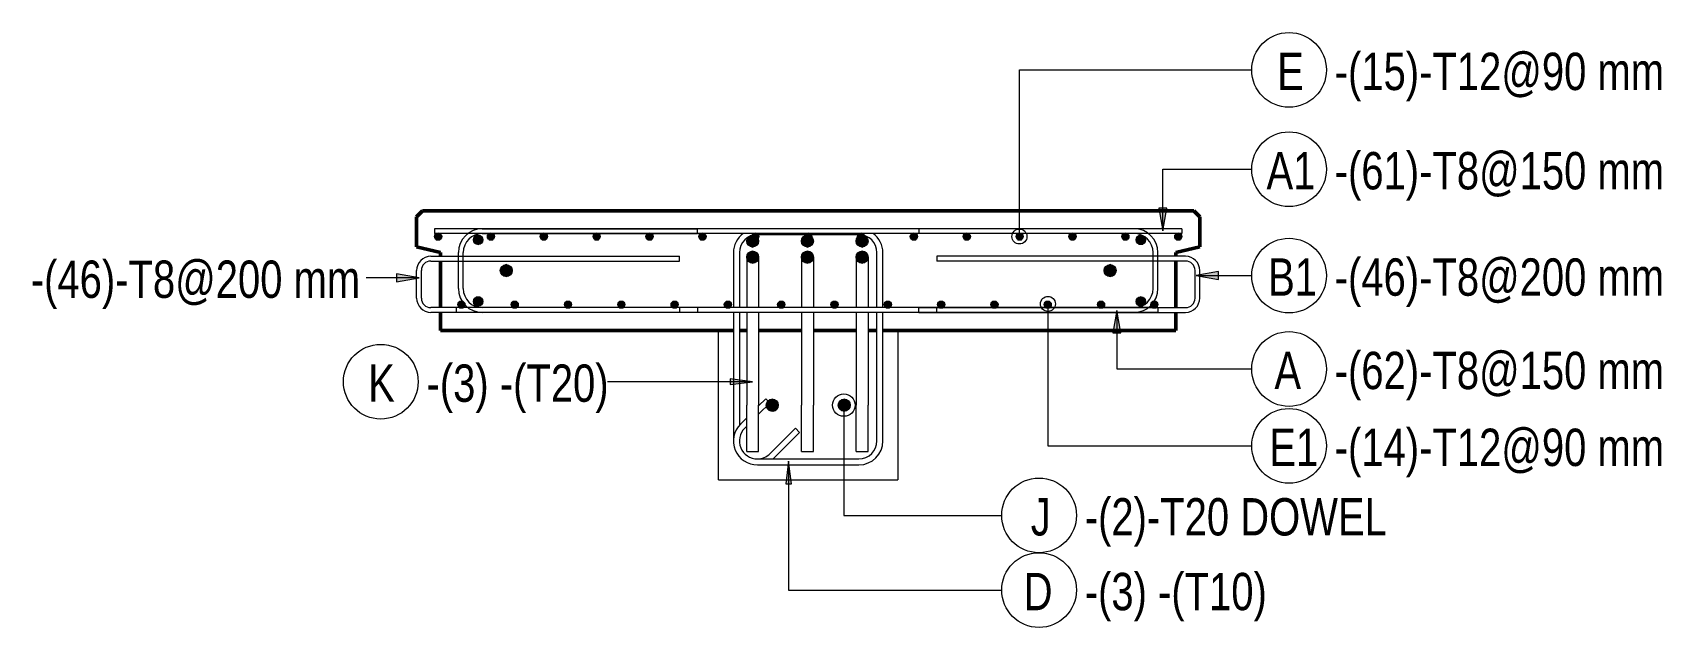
# Model space of a CAD drawing. Header units: millimetres. Extents: x -22025 to -1429, y -2879 to 29261.
# Drawn here: x -7314 to -4590, y 2014 to 3009 of the extents above; entities that cross this region are included whole.
import ezdxf

# ---------------------------------------------------------------- set-up
doc = ezdxf.new("R2010")
doc.units = ezdxf.units.MM
for name, color, linetype, lineweight in [('A-WALL', 113, 'Continuous', 25), ('S-BEAM', 12, 'Continuous', 18), ('S-RBAR', 171, 'Continuous', 18), ('S-RBAR-IDEN', 171, 'Continuous', 9)]:
    doc.layers.add(name, color=color, linetype=linetype, lineweight=lineweight)
doc.styles.add('Nirmala UI Semilight_1', font='NirmalaS.ttf', dxfattribs={"width": 0.8, "height": 62.5})

# ---------------------------------------------------------------- blocks, each defined once
blk = doc.blocks.new('M_Rebar Tag_rfa MARK - ARROW-794226-Elevation Top Copy 1 Copy 1')
at = {"layer": 'S-RBAR-IDEN'}
blk.add_circle((-19203.4, 2076.7), 62.5, dxfattribs=at)
blk = doc.blocks.new('M_Rebar Tag_rfa Dimension - DOT 1_5-793931-Elevation Top Copy 1 Copy 1')
at = {"layer": 'S-RBAR-IDEN'}
blk.add_circle((-19203.4, 2201.7), 62.5, dxfattribs=at)
blk = doc.blocks.new('M_Rebar Tag_rfa Dimension - DOT-793929-Elevation Top Copy 1 Copy 1')
at = {"layer": 'S-RBAR-IDEN'}
blk.add_circle((-18785.3, 2946.9), 62.5, dxfattribs=at)
blk = doc.blocks.new('M_Rebar Tag_rfa Dimension - ARROW-793927-Elevation Top Copy 1 Copy 1')
at = {"layer": 'S-RBAR-IDEN'}
blk.add_circle((-18785.3, 2780.7), 62.5, dxfattribs=at)

msp = doc.modelspace()

# ---------------------------------------------------------------- hatches: boundary and pattern name
at = {"layer": 'S-RBAR'}
h = msp.add_hatch(color=256, dxfattribs=at)
edge = h.paths.add_edge_path()
edge.add_arc((-6635.824, 2668.09541), 6, 0, 360)
for points in [[(-6638.824, 2662.89926), (-6632.824, 2662.89926), (-6629.824, 2668.09541), (-6632.824, 2673.29157), (-6638.824, 2673.29157), (-6641.824, 2668.09541)], [(-6550.39542, 2662.89926), (-6544.39542, 2662.89926), (-6541.39542, 2668.09541), (-6544.39542, 2673.29157), (-6550.39542, 2673.29157), (-6553.39542, 2668.09541)], [(-6461.96685, 2662.89926), (-6455.96685, 2662.89926), (-6452.96685, 2668.09541), (-6455.96685, 2673.29157), (-6461.96685, 2673.29157), (-6464.96685, 2668.09541)], [(-6367.53828, 2662.89926), (-6364.53828, 2668.09541), (-6367.53828, 2673.29157), (-6373.53828, 2673.29157), (-6376.53828, 2668.09541), (-6373.53828, 2662.89926)], [(-6285.10971, 2662.89926), (-6279.10971, 2662.89926), (-6276.10971, 2668.09541), (-6279.10971, 2673.29157), (-6285.10971, 2673.29157), (-6288.10971, 2668.09541)], [(-6195.62428, 2662.89926), (-6190.68114, 2662.89926), (-6187.68114, 2668.09541), (-6190.68114, 2673.29157), (-6196.68114, 2673.29157), (-6199.68114, 2668.09541), (-6196.68114, 2662.89926)], [(-6109.66388, 2650.53859), (-6102.59281, 2653.46753), (-6099.66388, 2660.53859), (-6102.59281, 2667.60966), (-6109.66388, 2670.53859), (-6116.73495, 2667.60966), (-6119.66388, 2660.53859), (-6116.73495, 2653.46753)], [(-6108.25257, 2662.89926), (-6102.25257, 2662.89926), (-6099.25257, 2668.09541), (-6102.25257, 2673.29157), (-6108.25257, 2673.29157), (-6111.25257, 2668.09541)], [(-6018.17903, 2650.53859), (-6011.10796, 2653.46753), (-6008.17903, 2660.53859), (-6011.10796, 2667.60966), (-6018.17903, 2670.53859), (-6025.2501, 2667.60966), (-6028.17903, 2660.53859), (-6025.2501, 2653.46753)], [(-6015.55573, 2662.89926), (-6013.824, 2662.89926), (-6010.824, 2668.09541), (-6013.824, 2673.29157), (-6019.824, 2673.29157), (-6022.824, 2668.09541), (-6019.824, 2662.89926)], [(-5926.69417, 2650.53859), (-5919.62311, 2653.46753), (-5916.69417, 2660.53859), (-5919.62311, 2667.60966), (-5926.69417, 2670.53859), (-5933.76524, 2667.60966), (-5936.69417, 2660.53859), (-5933.76524, 2653.46753)], [(-5931.39542, 2662.89926), (-5925.39542, 2662.89926), (-5922.39542, 2668.09541), (-5925.39542, 2673.29157), (-5931.39542, 2673.29157), (-5934.39542, 2668.09541)], [(-5836.96685, 2662.89926), (-5833.96685, 2668.09541), (-5836.96685, 2673.29157), (-5842.96685, 2673.29157), (-5845.96685, 2668.09541), (-5842.96685, 2662.89926)], [(-5754.53828, 2662.89926), (-5748.53828, 2662.89926), (-5745.53828, 2668.09541), (-5748.53828, 2673.29157), (-5754.53828, 2673.29157), (-5757.53828, 2668.09541)], [(-5666.10971, 2662.89926), (-5660.10971, 2662.89926), (-5657.10971, 2668.09541), (-5660.10971, 2673.29157), (-5666.10971, 2673.29157), (-5669.10971, 2668.09541)], [(-5577.68114, 2662.89926), (-5571.68114, 2662.89926), (-5568.68114, 2668.09541), (-5571.68114, 2673.29157), (-5577.68114, 2673.29157), (-5580.68114, 2668.09541)], [(-5489.25257, 2662.89926), (-5483.25257, 2662.89926), (-5480.25257, 2668.09541), (-5483.25257, 2673.29157), (-5489.25257, 2673.29157), (-5492.25257, 2668.09541)], [(-5456.94413, 2655.36274), (-5452.61578, 2660.79032), (-5454.16055, 2667.55841), (-5460.4152, 2670.57049), (-5466.66985, 2667.55841), (-5468.21462, 2660.79032), (-5463.88627, 2655.36274)], [(-5400.824, 2662.89926), (-5394.824, 2662.89926), (-5391.824, 2668.09541), (-5394.824, 2673.29157), (-5400.824, 2673.29157), (-5403.824, 2668.09541)], [(-6568.824, 2654.57049), (-6562.56934, 2657.58257), (-6561.02457, 2664.35066), (-6565.35293, 2669.77824), (-6572.29507, 2669.77824), (-6576.62342, 2664.35066), (-6575.07865, 2657.58257)], [(-6109.66388, 2623.53288), (-6102.59281, 2626.46181), (-6099.66388, 2633.53288), (-6102.59281, 2640.60394), (-6109.66388, 2643.53288), (-6116.73495, 2640.60394), (-6119.66388, 2633.53288), (-6116.73495, 2626.46181)], [(-6018.17903, 2623.53288), (-6011.10796, 2626.46181), (-6008.17903, 2633.53288), (-6011.10796, 2640.60394), (-6018.17903, 2643.53288), (-6025.2501, 2640.60394), (-6028.17903, 2633.53288), (-6025.2501, 2626.46181)], [(-5926.69417, 2623.53288), (-5919.62311, 2626.46181), (-5916.69417, 2633.53288), (-5919.62311, 2640.60394), (-5926.69417, 2643.53288), (-5933.76524, 2640.60394), (-5936.69417, 2633.53288), (-5933.76524, 2626.46181)], [(-6521.824, 2601.19617), (-6514.75293, 2604.1251), (-6511.824, 2611.19617), (-6514.75293, 2618.26724), (-6521.824, 2621.19617), (-6528.89506, 2618.26724), (-6531.824, 2611.19617), (-6528.89506, 2604.1251)], [(-5511.824, 2601.19617), (-5504.75293, 2604.1251), (-5501.824, 2611.19617), (-5504.75293, 2618.26724), (-5511.824, 2621.19617), (-5518.89506, 2618.26724), (-5521.824, 2611.19617), (-5518.89506, 2604.1251)], [(-6568.824, 2551.45886), (-6562.56934, 2554.47094), (-6561.02457, 2561.23903), (-6565.35293, 2566.66661), (-6572.29507, 2566.66661), (-6576.62342, 2561.23903), (-6575.07865, 2554.47094)], [(-5456.94413, 2552.25111), (-5452.61578, 2557.6787), (-5454.16055, 2564.44678), (-5460.4152, 2567.45886), (-5466.66985, 2564.44678), (-5468.21462, 2557.6787), (-5463.88627, 2552.25111)], [(-6593.824, 2549.10077), (-6590.824, 2554.29693), (-6593.824, 2559.49308), (-6599.824, 2559.49308), (-6602.824, 2554.29693), (-6599.824, 2549.10077)], [(-6504.67015, 2549.10077), (-6501.67015, 2554.29693), (-6504.67015, 2559.49308), (-6510.67015, 2559.49308), (-6513.67015, 2554.29693), (-6510.67015, 2549.10077)], [(-6415.5163, 2549.10077), (-6412.5163, 2554.29693), (-6415.5163, 2559.49308), (-6421.5163, 2559.49308), (-6424.5163, 2554.29693), (-6421.5163, 2549.10077)], [(-6326.36246, 2549.10077), (-6323.36246, 2554.29693), (-6326.36246, 2559.49308), (-6332.36246, 2559.49308), (-6335.36246, 2554.29693), (-6332.36246, 2549.10077)], [(-6237.20861, 2549.10077), (-6234.20861, 2554.29693), (-6237.20861, 2559.49308), (-6243.20861, 2559.49308), (-6246.20861, 2554.29693), (-6243.20861, 2549.10077)], [(-6148.05477, 2549.10077), (-6145.05477, 2554.29693), (-6148.05477, 2559.49308), (-6154.05477, 2559.49308), (-6157.05477, 2554.29693), (-6154.05477, 2549.10077)], [(-6058.90092, 2549.10077), (-6055.90092, 2554.29693), (-6058.90092, 2559.49308), (-6064.90092, 2559.49308), (-6067.90092, 2554.29693), (-6064.90092, 2549.10077)], [(-5969.74707, 2549.10077), (-5966.74707, 2554.29693), (-5969.74707, 2559.49308), (-5975.74707, 2559.49308), (-5978.74707, 2554.29693), (-5975.74707, 2549.10077)], [(-5880.59323, 2549.10077), (-5877.59323, 2554.29693), (-5880.59323, 2559.49308), (-5886.59323, 2559.49308), (-5889.59323, 2554.29693), (-5886.59323, 2549.10077)], [(-5791.43938, 2549.10077), (-5788.43938, 2554.29693), (-5791.43938, 2559.49308), (-5797.43938, 2559.49308), (-5800.43938, 2554.29693), (-5797.43938, 2549.10077)], [(-5702.28553, 2549.10077), (-5699.28553, 2554.29693), (-5702.28553, 2559.49308), (-5708.28553, 2559.49308), (-5711.28553, 2554.29693), (-5708.28553, 2549.10077)], [(-5613.13169, 2549.10077), (-5610.13169, 2554.29693), (-5613.13169, 2559.49308), (-5619.13169, 2559.49308), (-5622.13169, 2554.29693), (-5619.13169, 2549.10077)], [(-5523.97784, 2549.10077), (-5520.97784, 2554.29693), (-5523.97784, 2559.49308), (-5529.97784, 2559.49308), (-5532.97784, 2554.29693), (-5529.97784, 2549.10077)], [(-5434.824, 2549.10077), (-5431.824, 2554.29693), (-5434.824, 2559.49308), (-5440.824, 2559.49308), (-5443.824, 2554.29693), (-5440.824, 2549.10077)], [(-6076.9335, 2376.19617), (-6069.86243, 2379.1251), (-6066.9335, 2386.19617), (-6069.86243, 2393.26724), (-6076.9335, 2396.19617), (-6084.00456, 2393.26724), (-6086.9335, 2386.19617), (-6084.00456, 2379.1251)], [(-5956.43855, 2376.19617), (-5949.36748, 2379.1251), (-5946.43855, 2386.19617), (-5949.36748, 2393.26724), (-5956.43855, 2396.19617), (-5963.50962, 2393.26724), (-5966.43855, 2386.19617), (-5963.50962, 2379.1251)]]:
    msp.add_hatch(color=256, dxfattribs=at).paths.add_polyline_path(points)
h = msp.add_hatch(color=256, dxfattribs=at)
edge = h.paths.add_edge_path()
edge.add_arc((-6568.824, 2662.57049), 8, 0, 360)
h = msp.add_hatch(color=256, dxfattribs=at)
edge = h.paths.add_edge_path()
edge.add_arc((-6547.39542, 2668.09541), 6, 0, 360)
h = msp.add_hatch(color=256, dxfattribs=at)
edge = h.paths.add_edge_path()
edge.add_arc((-6458.96685, 2668.09541), 6, 0, 360)
h = msp.add_hatch(color=256, dxfattribs=at)
edge = h.paths.add_edge_path()
edge.add_arc((-6370.53828, 2668.09541), 6, 0, 360)
h = msp.add_hatch(color=256, dxfattribs=at)
edge = h.paths.add_edge_path()
edge.add_arc((-6282.10971, 2668.09541), 6, 0, 360)
h = msp.add_hatch(color=256, dxfattribs=at)
edge = h.paths.add_edge_path()
edge.add_arc((-6193.68114, 2668.09541), 6, 0, 360)
h = msp.add_hatch(color=256, dxfattribs=at)
edge = h.paths.add_edge_path()
edge.add_arc((-6109.66388, 2660.53859), 10, 0, 360)
h = msp.add_hatch(color=256, dxfattribs=at)
edge = h.paths.add_edge_path()
edge.add_arc((-6105.25257, 2668.09541), 6, 0, 360)
h = msp.add_hatch(color=256, dxfattribs=at)
edge = h.paths.add_edge_path()
edge.add_arc((-6018.17903, 2660.53859), 10, 0, 360)
h = msp.add_hatch(color=256, dxfattribs=at)
edge = h.paths.add_edge_path()
edge.add_arc((-6016.824, 2668.09541), 6, 0, 360)
h = msp.add_hatch(color=256, dxfattribs=at)
edge = h.paths.add_edge_path()
edge.add_arc((-5926.69417, 2660.53859), 10, 0, 360)
h = msp.add_hatch(color=256, dxfattribs=at)
edge = h.paths.add_edge_path()
edge.add_arc((-5928.39542, 2668.09541), 6, 0, 360)
h = msp.add_hatch(color=256, dxfattribs=at)
edge = h.paths.add_edge_path()
edge.add_arc((-5839.96685, 2668.09541), 6, 0, 360)
h = msp.add_hatch(color=256, dxfattribs=at)
edge = h.paths.add_edge_path()
edge.add_arc((-5751.53828, 2668.09541), 6, 0, 360)
h = msp.add_hatch(color=256, dxfattribs=at)
edge = h.paths.add_edge_path()
edge.add_arc((-5663.10971, 2668.09541), 6, 0, 360)
h = msp.add_hatch(color=256, dxfattribs=at)
edge = h.paths.add_edge_path()
edge.add_arc((-5574.68114, 2668.09541), 6, 0, 360)
h = msp.add_hatch(color=256, dxfattribs=at)
edge = h.paths.add_edge_path()
edge.add_arc((-5486.25257, 2668.09541), 6, 0, 360)
h = msp.add_hatch(color=256, dxfattribs=at)
edge = h.paths.add_edge_path()
edge.add_arc((-5460.4152, 2662.57049), 8, 0, 360)
h = msp.add_hatch(color=256, dxfattribs=at)
edge = h.paths.add_edge_path()
edge.add_arc((-5397.824, 2668.09541), 6, 0, 360)
h = msp.add_hatch(color=256, dxfattribs=at)
edge = h.paths.add_edge_path()
edge.add_arc((-6109.66388, 2633.53288), 10, 0, 360)
h = msp.add_hatch(color=256, dxfattribs=at)
edge = h.paths.add_edge_path()
edge.add_arc((-6018.17903, 2633.53288), 10, 0, 360)
h = msp.add_hatch(color=256, dxfattribs=at)
edge = h.paths.add_edge_path()
edge.add_arc((-5926.69417, 2633.53288), 10, 0, 360)
h = msp.add_hatch(color=256, dxfattribs=at)
edge = h.paths.add_edge_path()
edge.add_arc((-6521.824, 2611.19617), 10, 0, 360)
h = msp.add_hatch(color=256, dxfattribs=at)
edge = h.paths.add_edge_path()
edge.add_arc((-5511.824, 2611.19617), 10, 0, 360)
h = msp.add_hatch(color=256, dxfattribs=at)
edge = h.paths.add_edge_path()
edge.add_arc((-6568.824, 2559.45886), 8, 0, 360)
h = msp.add_hatch(color=256, dxfattribs=at)
edge = h.paths.add_edge_path()
edge.add_arc((-5460.4152, 2559.45886), 8, 0, 360)
h = msp.add_hatch(color=256, dxfattribs=at)
edge = h.paths.add_edge_path()
edge.add_arc((-6596.824, 2554.29693), 6, 0, 360)
h = msp.add_hatch(color=256, dxfattribs=at)
edge = h.paths.add_edge_path()
edge.add_arc((-6507.67015, 2554.29693), 6, 0, 360)
h = msp.add_hatch(color=256, dxfattribs=at)
edge = h.paths.add_edge_path()
edge.add_arc((-6418.5163, 2554.29693), 6, 0, 360)
h = msp.add_hatch(color=256, dxfattribs=at)
edge = h.paths.add_edge_path()
edge.add_arc((-6329.36246, 2554.29693), 6, 0, 360)
h = msp.add_hatch(color=256, dxfattribs=at)
edge = h.paths.add_edge_path()
edge.add_arc((-6240.20861, 2554.29693), 6, 0, 360)
h = msp.add_hatch(color=256, dxfattribs=at)
edge = h.paths.add_edge_path()
edge.add_arc((-6151.05477, 2554.29693), 6, 0, 360)
h = msp.add_hatch(color=256, dxfattribs=at)
edge = h.paths.add_edge_path()
edge.add_arc((-6061.90092, 2554.29693), 6, 0, 360)
h = msp.add_hatch(color=256, dxfattribs=at)
edge = h.paths.add_edge_path()
edge.add_arc((-5972.74707, 2554.29693), 6, 0, 360)
h = msp.add_hatch(color=256, dxfattribs=at)
edge = h.paths.add_edge_path()
edge.add_arc((-5883.59323, 2554.29693), 6, 0, 360)
h = msp.add_hatch(color=256, dxfattribs=at)
edge = h.paths.add_edge_path()
edge.add_arc((-5794.43938, 2554.29693), 6, 0, 360)
h = msp.add_hatch(color=256, dxfattribs=at)
edge = h.paths.add_edge_path()
edge.add_arc((-5705.28553, 2554.29693), 6, 0, 360)
h = msp.add_hatch(color=256, dxfattribs=at)
edge = h.paths.add_edge_path()
edge.add_arc((-5616.13169, 2554.29693), 6, 0, 360)
h = msp.add_hatch(color=256, dxfattribs=at)
edge = h.paths.add_edge_path()
edge.add_arc((-5526.97784, 2554.29693), 6, 0, 360)
h = msp.add_hatch(color=256, dxfattribs=at)
edge = h.paths.add_edge_path()
edge.add_arc((-5437.824, 2554.29693), 6, 0, 360)
h = msp.add_hatch(color=256, dxfattribs=at)
edge = h.paths.add_edge_path()
edge.add_arc((-6076.9335, 2386.19617), 10, 0, 360)
h = msp.add_hatch(color=256, dxfattribs=at)
edge = h.paths.add_edge_path()
edge.add_arc((-5956.43855, 2386.19617), 10, 0, 360)
at = {"layer": 'S-RBAR-IDEN'}
for points in [[(-5423.4514, 2677.86365), (-5416.83914, 2715.36365), (-5430.06367, 2715.36365)], [(-6667.66541, 2599.2047), (-6705.16541, 2605.81697), (-6705.16541, 2592.59244)], [(-5367.91573, 2602.80738), (-5330.41573, 2596.19512), (-5330.41573, 2609.41964)], [(-5500.4412, 2544.59725), (-5507.05347, 2507.09725), (-5493.82894, 2507.09725)], [(-6110.06779, 2425.33772), (-6147.56779, 2430.27469), (-6147.56779, 2420.40075)], [(-6049.46412, 2292.11663), (-6054.40108, 2254.61663), (-6044.52715, 2254.61663)]]:
    msp.add_hatch(color=256, dxfattribs=at).paths.add_polyline_path(points)

# ---------------------------------------------------------------- linework, layer by layer
at = {"layer": 'A-WALL', "lineweight": 50}
for p, q in [((-6661.82141, 2711.19617), (-6671.824, 2701.19359)), ((-6671.824, 2701.19359), (-6671.824, 2651.19617)), ((-5371.82658, 2711.19617), (-6661.82141, 2711.19617)), ((-5361.824, 2701.19359), (-5371.82658, 2711.19617)), ((-5361.824, 2651.19617), (-5361.824, 2701.19359)), ((-6671.824, 2651.19617), (-6631.824, 2641.19617)), ((-5401.824, 2641.19617), (-5361.824, 2651.19617)), ((-6631.824, 2641.19617), (-6631.824, 2635.19617)), ((-6631.824, 2627.19617), (-6631.824, 2549.19617)), ((-5401.824, 2635.19617), (-5401.824, 2641.19617)), ((-5401.824, 2549.19617), (-5401.824, 2627.19617)), ((-6631.824, 2541.19617), (-6631.824, 2511.19617)), ((-5401.824, 2511.19617), (-5401.824, 2541.19617)), ((-6631.824, 2511.19617), (-6141.824, 2511.19617)), ((-6131.824, 2511.19617), (-6119.66388, 2511.19617)), ((-6099.66388, 2511.19617), (-6028.17903, 2511.19617)), ((-6008.17903, 2511.19617), (-5936.69417, 2511.19617)), ((-5916.69417, 2511.19617), (-5901.824, 2511.19617)), ((-5891.824, 2511.19617), (-5401.824, 2511.19617))]:
    msp.add_line(p, q, dxfattribs=at)
at = {"layer": 'S-BEAM'}
for p, q in [((-6166.824, 2261.19617), (-6166.824, 2511.19617)), ((-5866.824, 2511.19617), (-5866.824, 2261.19617)), ((-6166.824, 2261.19617), (-5866.824, 2261.19617))]:
    msp.add_line(p, q, dxfattribs=at)
at = {"layer": 'S-RBAR'}
for p, q in [((-5391.824, 2681.19617), (-6641.824, 2681.19617)), ((-6641.824, 2681.19617), (-6641.824, 2673.19617)), ((-6638.824, 2673.29157), (-6641.824, 2668.09541)), ((-5391.824, 2673.19617), (-6641.824, 2673.19617)), ((-6632.824, 2673.29157), (-6638.824, 2673.29157)), ((-6629.824, 2668.09541), (-6632.824, 2673.29157)), ((-6561.824, 2681.19617), (-6201.824, 2681.19617)), ((-6561.824, 2673.19617), (-6201.824, 2673.19617)), ((-6550.39542, 2673.29157), (-6553.39542, 2668.09541)), ((-6544.39542, 2673.29157), (-6550.39542, 2673.29157)), ((-6541.39542, 2668.09541), (-6544.39542, 2673.29157)), ((-6461.96685, 2673.29157), (-6464.96685, 2668.09541)), ((-6455.96685, 2673.29157), (-6461.96685, 2673.29157)), ((-6452.96685, 2668.09541), (-6455.96685, 2673.29157)), ((-6373.53828, 2673.29157), (-6376.53828, 2668.09541)), ((-6367.53828, 2673.29157), (-6373.53828, 2673.29157)), ((-6364.53828, 2668.09541), (-6367.53828, 2673.29157)), ((-6285.10971, 2673.29157), (-6288.10971, 2668.09541)), ((-6279.10971, 2673.29157), (-6285.10971, 2673.29157)), ((-6276.10971, 2668.09541), (-6279.10971, 2673.29157)), ((-6201.824, 2673.19617), (-6201.824, 2681.19617)), ((-6196.68114, 2673.29157), (-6199.68114, 2668.09541)), ((-6190.68114, 2673.29157), (-6196.68114, 2673.29157)), ((-6187.68114, 2668.09541), (-6190.68114, 2673.29157)), ((-6109.66388, 2670.53859), (-6116.73495, 2667.60966)), ((-6108.25257, 2673.29157), (-6111.25257, 2668.09541)), ((-6102.59281, 2667.60966), (-6109.66388, 2670.53859)), ((-6102.25257, 2673.29157), (-6108.25257, 2673.29157)), ((-6099.25257, 2668.09541), (-6102.25257, 2673.29157)), ((-5931.824, 2671.19617), (-6101.824, 2671.19617)), ((-6018.17903, 2670.53859), (-6025.2501, 2667.60966)), ((-6019.824, 2673.29157), (-6022.824, 2668.09541)), ((-6013.824, 2673.29157), (-6019.824, 2673.29157)), ((-6011.10796, 2667.60966), (-6018.17903, 2670.53859)), ((-6010.824, 2668.09541), (-6013.824, 2673.29157)), ((-5931.39542, 2673.29157), (-5934.39542, 2668.09541)), ((-5926.69417, 2670.53859), (-5933.76524, 2667.60966)), ((-5925.39542, 2673.29157), (-5931.39542, 2673.29157)), ((-5919.62311, 2667.60966), (-5926.69417, 2670.53859)), ((-5922.39542, 2668.09541), (-5925.39542, 2673.29157)), ((-5842.96685, 2673.29157), (-5845.96685, 2668.09541)), ((-5836.96685, 2673.29157), (-5842.96685, 2673.29157)), ((-5833.96685, 2668.09541), (-5836.96685, 2673.29157)), ((-5471.824, 2681.19617), (-5831.824, 2681.19617)), ((-5831.824, 2681.19617), (-5831.824, 2673.19617)), ((-5471.824, 2673.19617), (-5831.824, 2673.19617)), ((-5754.53828, 2673.29157), (-5757.53828, 2668.09541)), ((-5748.53828, 2673.29157), (-5754.53828, 2673.29157)), ((-5745.53828, 2668.09541), (-5748.53828, 2673.29157)), ((-5666.10971, 2673.29157), (-5669.10971, 2668.09541)), ((-5660.10971, 2673.29157), (-5666.10971, 2673.29157)), ((-5657.10971, 2668.09541), (-5660.10971, 2673.29157)), ((-5577.68114, 2673.29157), (-5580.68114, 2668.09541)), ((-5571.68114, 2673.29157), (-5577.68114, 2673.29157)), ((-5568.68114, 2668.09541), (-5571.68114, 2673.29157)), ((-5489.25257, 2673.29157), (-5492.25257, 2668.09541)), ((-5483.25257, 2673.29157), (-5489.25257, 2673.29157)), ((-5480.25257, 2668.09541), (-5483.25257, 2673.29157)), ((-5460.4152, 2670.57049), (-5466.66985, 2667.55841)), ((-5454.16055, 2667.55841), (-5460.4152, 2670.57049)), ((-5400.824, 2673.29157), (-5403.824, 2668.09541)), ((-5394.824, 2673.29157), (-5400.824, 2673.29157)), ((-5391.824, 2668.09541), (-5394.824, 2673.29157)), ((-5391.824, 2681.19617), (-5391.824, 2673.19617)), ((-6641.824, 2668.09541), (-6638.824, 2662.89926)), ((-6638.824, 2662.89926), (-6632.824, 2662.89926)), ((-6632.824, 2662.89926), (-6629.824, 2668.09541)), ((-6572.29507, 2669.77824), (-6576.62342, 2664.35066)), ((-6576.62342, 2664.35066), (-6575.07865, 2657.58257)), ((-6575.07865, 2657.58257), (-6568.824, 2654.57049)), ((-6565.35293, 2669.77824), (-6572.29507, 2669.77824)), ((-6568.824, 2654.57049), (-6562.56934, 2657.58257)), ((-6561.02457, 2664.35066), (-6565.35293, 2669.77824)), ((-6562.56934, 2657.58257), (-6561.02457, 2664.35066)), ((-6553.39542, 2668.09541), (-6550.39542, 2662.89926)), ((-6550.39542, 2662.89926), (-6544.39542, 2662.89926)), ((-6544.39542, 2662.89926), (-6541.39542, 2668.09541)), ((-6464.96685, 2668.09541), (-6461.96685, 2662.89926)), ((-6461.96685, 2662.89926), (-6455.96685, 2662.89926)), ((-6455.96685, 2662.89926), (-6452.96685, 2668.09541)), ((-6376.53828, 2668.09541), (-6373.53828, 2662.89926)), ((-6373.53828, 2662.89926), (-6367.53828, 2662.89926)), ((-6367.53828, 2662.89926), (-6364.53828, 2668.09541)), ((-6288.10971, 2668.09541), (-6285.10971, 2662.89926)), ((-6285.10971, 2662.89926), (-6279.10971, 2662.89926)), ((-6279.10971, 2662.89926), (-6276.10971, 2668.09541)), ((-6199.68114, 2668.09541), (-6196.68114, 2662.89926)), ((-6196.68114, 2662.89926), (-6195.62428, 2662.89926)), ((-6195.62428, 2662.89926), (-6190.68114, 2662.89926)), ((-6190.68114, 2662.89926), (-6187.68114, 2668.09541)), ((-6116.73495, 2667.60966), (-6119.66388, 2660.53859)), ((-6119.66388, 2660.53859), (-6116.73495, 2653.46753)), ((-6116.73495, 2653.46753), (-6109.66388, 2650.53859)), ((-6109.66388, 2643.53288), (-6116.73495, 2640.60394)), ((-6111.25257, 2668.09541), (-6108.25257, 2662.89926)), ((-6109.66388, 2650.53859), (-6102.59281, 2653.46753)), ((-6102.59281, 2640.60394), (-6109.66388, 2643.53288)), ((-6108.25257, 2662.89926), (-6102.25257, 2662.89926)), ((-6099.66388, 2660.53859), (-6102.59281, 2667.60966)), ((-6102.59281, 2653.46753), (-6099.66388, 2660.53859)), ((-6102.25257, 2662.89926), (-6099.25257, 2668.09541)), ((-6025.2501, 2667.60966), (-6028.17903, 2660.53859)), ((-6028.17903, 2660.53859), (-6025.2501, 2653.46753)), ((-6025.2501, 2653.46753), (-6018.17903, 2650.53859)), ((-6018.17903, 2643.53288), (-6025.2501, 2640.60394)), ((-6022.824, 2668.09541), (-6019.824, 2662.89926)), ((-6019.824, 2662.89926), (-6015.55573, 2662.89926)), ((-6018.17903, 2650.53859), (-6011.10796, 2653.46753)), ((-6011.10796, 2640.60394), (-6018.17903, 2643.53288)), ((-6015.55573, 2662.89926), (-6013.824, 2662.89926)), ((-6013.824, 2662.89926), (-6010.824, 2668.09541)), ((-6008.17903, 2660.53859), (-6011.10796, 2667.60966)), ((-6011.10796, 2653.46753), (-6008.17903, 2660.53859)), ((-5933.76524, 2667.60966), (-5936.69417, 2660.53859)), ((-5936.69417, 2660.53859), (-5933.76524, 2653.46753)), ((-5934.39542, 2668.09541), (-5931.39542, 2662.89926)), ((-5933.76524, 2653.46753), (-5926.69417, 2650.53859)), ((-5926.69417, 2643.53288), (-5933.76524, 2640.60394)), ((-5931.39542, 2662.89926), (-5925.39542, 2662.89926)), ((-5926.69417, 2650.53859), (-5919.62311, 2653.46753)), ((-5919.62311, 2640.60394), (-5926.69417, 2643.53288)), ((-5925.39542, 2662.89926), (-5922.39542, 2668.09541)), ((-5916.69417, 2660.53859), (-5919.62311, 2667.60966)), ((-5919.62311, 2653.46753), (-5916.69417, 2660.53859)), ((-5845.96685, 2668.09541), (-5842.96685, 2662.89926)), ((-5842.96685, 2662.89926), (-5836.96685, 2662.89926)), ((-5836.96685, 2662.89926), (-5833.96685, 2668.09541)), ((-5757.53828, 2668.09541), (-5754.53828, 2662.89926)), ((-5754.53828, 2662.89926), (-5748.53828, 2662.89926)), ((-5748.53828, 2662.89926), (-5745.53828, 2668.09541)), ((-5669.10971, 2668.09541), (-5666.10971, 2662.89926)), ((-5666.10971, 2662.89926), (-5660.10971, 2662.89926)), ((-5660.10971, 2662.89926), (-5657.10971, 2668.09541)), ((-5580.68114, 2668.09541), (-5577.68114, 2662.89926)), ((-5577.68114, 2662.89926), (-5571.68114, 2662.89926)), ((-5571.68114, 2662.89926), (-5568.68114, 2668.09541)), ((-5492.25257, 2668.09541), (-5489.25257, 2662.89926)), ((-5489.25257, 2662.89926), (-5483.25257, 2662.89926)), ((-5483.25257, 2662.89926), (-5480.25257, 2668.09541)), ((-5466.66985, 2667.55841), (-5468.21462, 2660.79032)), ((-5468.21462, 2660.79032), (-5463.88627, 2655.36274)), ((-5463.88627, 2655.36274), (-5456.94413, 2655.36274)), ((-5456.94413, 2655.36274), (-5452.61578, 2660.79032)), ((-5452.61578, 2660.79032), (-5454.16055, 2667.55841)), ((-5403.824, 2668.09541), (-5400.824, 2662.89926)), ((-5400.824, 2662.89926), (-5394.824, 2662.89926)), ((-5394.824, 2662.89926), (-5391.824, 2668.09541)), ((-6647.824, 2635.19617), (-6231.824, 2635.19617)), ((-6647.824, 2627.19617), (-6231.824, 2627.19617)), ((-6601.824, 2581.19617), (-6601.824, 2641.19617)), ((-6593.824, 2581.19617), (-6593.824, 2641.19617)), ((-6528.89506, 2618.26724), (-6531.824, 2611.19617)), ((-6521.824, 2621.19617), (-6528.89506, 2618.26724)), ((-6514.75293, 2618.26724), (-6521.824, 2621.19617)), ((-6511.824, 2611.19617), (-6514.75293, 2618.26724)), ((-6231.824, 2627.19617), (-6231.824, 2635.19617)), ((-6141.824, 2641.19617), (-6141.824, 2549.19617)), ((-6131.824, 2641.19617), (-6131.824, 2549.19617)), ((-6116.73495, 2640.60394), (-6119.66388, 2633.53288)), ((-6119.66388, 2633.53288), (-6119.66388, 2553.53288)), ((-6119.66388, 2633.53288), (-6116.73495, 2626.46181)), ((-6116.73495, 2626.46181), (-6109.66388, 2623.53288)), ((-6109.66388, 2623.53288), (-6102.59281, 2626.46181)), ((-6099.66388, 2633.53288), (-6102.59281, 2640.60394)), ((-6102.59281, 2626.46181), (-6099.66388, 2633.53288)), ((-6099.66388, 2633.53288), (-6099.66388, 2553.53288)), ((-6025.2501, 2640.60394), (-6028.17903, 2633.53288)), ((-6028.17903, 2633.53288), (-6028.17903, 2553.53288)), ((-6028.17903, 2633.53288), (-6025.2501, 2626.46181)), ((-6025.2501, 2626.46181), (-6018.17903, 2623.53288)), ((-6018.17903, 2623.53288), (-6011.10796, 2626.46181)), ((-6008.17903, 2633.53288), (-6011.10796, 2640.60394)), ((-6011.10796, 2626.46181), (-6008.17903, 2633.53288)), ((-6008.17903, 2633.53288), (-6008.17903, 2553.53288)), ((-5933.76524, 2640.60394), (-5936.69417, 2633.53288)), ((-5936.69417, 2633.53288), (-5936.69417, 2553.53288)), ((-5936.69417, 2633.53288), (-5933.76524, 2626.46181)), ((-5933.76524, 2626.46181), (-5926.69417, 2623.53288)), ((-5926.69417, 2623.53288), (-5919.62311, 2626.46181)), ((-5916.69417, 2633.53288), (-5919.62311, 2640.60394)), ((-5919.62311, 2626.46181), (-5916.69417, 2633.53288)), ((-5916.69417, 2633.53288), (-5916.69417, 2553.53288)), ((-5901.824, 2549.19617), (-5901.824, 2641.19617)), ((-5891.824, 2549.19617), (-5891.824, 2641.19617)), ((-5385.824, 2635.19617), (-5801.824, 2635.19617)), ((-5801.824, 2635.19617), (-5801.824, 2627.19617)), ((-5385.824, 2627.19617), (-5801.824, 2627.19617)), ((-5518.89506, 2618.26724), (-5521.824, 2611.19617)), ((-5511.824, 2621.19617), (-5518.89506, 2618.26724)), ((-5504.75293, 2618.26724), (-5511.824, 2621.19617)), ((-5501.824, 2611.19617), (-5504.75293, 2618.26724)), ((-5439.824, 2581.19617), (-5439.824, 2641.19617)), ((-5431.824, 2581.19617), (-5431.824, 2641.19617)), ((-6671.824, 2565.19617), (-6671.824, 2611.19617)), ((-6663.824, 2565.19617), (-6663.824, 2611.19617)), ((-6531.824, 2611.19617), (-6528.89506, 2604.1251)), ((-6528.89506, 2604.1251), (-6521.824, 2601.19617)), ((-6521.824, 2601.19617), (-6514.75293, 2604.1251)), ((-6514.75293, 2604.1251), (-6511.824, 2611.19617)), ((-5521.824, 2611.19617), (-5518.89506, 2604.1251)), ((-5518.89506, 2604.1251), (-5511.824, 2601.19617)), ((-5511.824, 2601.19617), (-5504.75293, 2604.1251)), ((-5504.75293, 2604.1251), (-5501.824, 2611.19617)), ((-5369.824, 2565.19617), (-5369.824, 2611.19617)), ((-5361.824, 2565.19617), (-5361.824, 2611.19617)), ((-6572.29507, 2566.66661), (-6576.62342, 2561.23903)), ((-6576.62342, 2561.23903), (-6575.07865, 2554.47094)), ((-6565.35293, 2566.66661), (-6572.29507, 2566.66661)), ((-6561.02457, 2561.23903), (-6565.35293, 2566.66661)), ((-6562.56934, 2554.47094), (-6561.02457, 2561.23903)), ((-5466.66985, 2564.44678), (-5468.21462, 2557.6787)), ((-5460.4152, 2567.45886), (-5466.66985, 2564.44678)), ((-5454.16055, 2564.44678), (-5460.4152, 2567.45886)), ((-5452.61578, 2557.6787), (-5454.16055, 2564.44678)), ((-6231.824, 2549.19617), (-6647.824, 2549.19617)), ((-6231.824, 2541.19617), (-6647.824, 2541.19617)), ((-5431.824, 2549.19617), (-6605.63861, 2549.19617)), ((-6605.63861, 2549.19617), (-6605.63861, 2541.19617)), ((-5431.824, 2541.19617), (-6605.63861, 2541.19617)), ((-6599.824, 2559.49308), (-6602.824, 2554.29693)), ((-6602.824, 2554.29693), (-6599.824, 2549.10077)), ((-6593.824, 2559.49308), (-6599.824, 2559.49308)), ((-6599.824, 2549.10077), (-6593.824, 2549.10077)), ((-6590.824, 2554.29693), (-6593.824, 2559.49308)), ((-6593.824, 2549.10077), (-6590.824, 2554.29693)), ((-6575.07865, 2554.47094), (-6568.824, 2551.45886)), ((-6568.824, 2551.45886), (-6562.56934, 2554.47094)), ((-6201.824, 2549.19617), (-6561.824, 2549.19617)), ((-6201.824, 2541.19617), (-6561.824, 2541.19617)), ((-6510.67015, 2559.49308), (-6513.67015, 2554.29693)), ((-6513.67015, 2554.29693), (-6510.67015, 2549.10077)), ((-6504.67015, 2559.49308), (-6510.67015, 2559.49308)), ((-6510.67015, 2549.10077), (-6504.67015, 2549.10077)), ((-6501.67015, 2554.29693), (-6504.67015, 2559.49308)), ((-6504.67015, 2549.10077), (-6501.67015, 2554.29693)), ((-6421.5163, 2559.49308), (-6424.5163, 2554.29693)), ((-6424.5163, 2554.29693), (-6421.5163, 2549.10077)), ((-6415.5163, 2559.49308), (-6421.5163, 2559.49308)), ((-6421.5163, 2549.10077), (-6415.5163, 2549.10077)), ((-6412.5163, 2554.29693), (-6415.5163, 2559.49308)), ((-6415.5163, 2549.10077), (-6412.5163, 2554.29693)), ((-6332.36246, 2559.49308), (-6335.36246, 2554.29693)), ((-6335.36246, 2554.29693), (-6332.36246, 2549.10077)), ((-6326.36246, 2559.49308), (-6332.36246, 2559.49308)), ((-6332.36246, 2549.10077), (-6326.36246, 2549.10077)), ((-6323.36246, 2554.29693), (-6326.36246, 2559.49308)), ((-6326.36246, 2549.10077), (-6323.36246, 2554.29693)), ((-6243.20861, 2559.49308), (-6246.20861, 2554.29693)), ((-6246.20861, 2554.29693), (-6243.20861, 2549.10077)), ((-6237.20861, 2559.49308), (-6243.20861, 2559.49308)), ((-6243.20861, 2549.10077), (-6237.20861, 2549.10077)), ((-6234.20861, 2554.29693), (-6237.20861, 2559.49308)), ((-6237.20861, 2549.10077), (-6234.20861, 2554.29693)), ((-6231.824, 2549.19617), (-6231.824, 2541.19617)), ((-6201.824, 2549.19617), (-6201.824, 2541.19617)), ((-6154.05477, 2559.49308), (-6157.05477, 2554.29693)), ((-6157.05477, 2554.29693), (-6154.05477, 2549.10077)), ((-6148.05477, 2559.49308), (-6154.05477, 2559.49308)), ((-6154.05477, 2549.10077), (-6148.05477, 2549.10077)), ((-6145.05477, 2554.29693), (-6148.05477, 2559.49308)), ((-6148.05477, 2549.10077), (-6145.05477, 2554.29693)), ((-6141.824, 2541.19617), (-6141.824, 2326.19617)), ((-6131.824, 2541.19617), (-6131.824, 2352.24446)), ((-6119.66388, 2553.53288), (-6119.66388, 2549.19617)), ((-6119.66388, 2541.19617), (-6119.66388, 2386.19617)), ((-6099.66388, 2553.53288), (-6099.66388, 2549.19617)), ((-6099.66388, 2541.19617), (-6099.66388, 2386.19617)), ((-6064.90092, 2559.49308), (-6067.90092, 2554.29693)), ((-6067.90092, 2554.29693), (-6064.90092, 2549.10077)), ((-6058.90092, 2559.49308), (-6064.90092, 2559.49308)), ((-6064.90092, 2549.10077), (-6058.90092, 2549.10077)), ((-6055.90092, 2554.29693), (-6058.90092, 2559.49308)), ((-6058.90092, 2549.10077), (-6055.90092, 2554.29693)), ((-6028.17903, 2553.53288), (-6028.17903, 2549.19617)), ((-6028.17903, 2541.19617), (-6028.17903, 2386.19617)), ((-6008.17903, 2553.53288), (-6008.17903, 2549.19617)), ((-6008.17903, 2541.19617), (-6008.17903, 2386.19617)), ((-5975.74707, 2559.49308), (-5978.74707, 2554.29693)), ((-5978.74707, 2554.29693), (-5975.74707, 2549.10077)), ((-5969.74707, 2559.49308), (-5975.74707, 2559.49308)), ((-5975.74707, 2549.10077), (-5969.74707, 2549.10077)), ((-5966.74707, 2554.29693), (-5969.74707, 2559.49308)), ((-5969.74707, 2549.10077), (-5966.74707, 2554.29693)), ((-5936.69417, 2553.53288), (-5936.69417, 2549.19617)), ((-5936.69417, 2541.19617), (-5936.69417, 2386.19617)), ((-5916.69417, 2553.53288), (-5916.69417, 2549.19617)), ((-5916.69417, 2541.19617), (-5916.69417, 2386.19617)), ((-5901.824, 2326.19617), (-5901.824, 2541.19617)), ((-5891.824, 2326.19617), (-5891.824, 2541.19617)), ((-5886.59323, 2559.49308), (-5889.59323, 2554.29693)), ((-5889.59323, 2554.29693), (-5886.59323, 2549.10077)), ((-5880.59323, 2559.49308), (-5886.59323, 2559.49308)), ((-5886.59323, 2549.10077), (-5880.59323, 2549.10077)), ((-5877.59323, 2554.29693), (-5880.59323, 2559.49308)), ((-5880.59323, 2549.10077), (-5877.59323, 2554.29693)), ((-5831.824, 2549.19617), (-5471.824, 2549.19617)), ((-5831.824, 2541.19617), (-5831.824, 2549.19617)), ((-5831.824, 2541.19617), (-5471.824, 2541.19617)), ((-5801.824, 2549.19617), (-5385.824, 2549.19617)), ((-5801.824, 2541.19617), (-5801.824, 2549.19617)), ((-5801.824, 2541.19617), (-5385.824, 2541.19617)), ((-5797.43938, 2559.49308), (-5800.43938, 2554.29693)), ((-5800.43938, 2554.29693), (-5797.43938, 2549.10077)), ((-5791.43938, 2559.49308), (-5797.43938, 2559.49308)), ((-5797.43938, 2549.10077), (-5791.43938, 2549.10077)), ((-5788.43938, 2554.29693), (-5791.43938, 2559.49308)), ((-5791.43938, 2549.10077), (-5788.43938, 2554.29693)), ((-5708.28553, 2559.49308), (-5711.28553, 2554.29693)), ((-5711.28553, 2554.29693), (-5708.28553, 2549.10077)), ((-5702.28553, 2559.49308), (-5708.28553, 2559.49308)), ((-5708.28553, 2549.10077), (-5702.28553, 2549.10077)), ((-5699.28553, 2554.29693), (-5702.28553, 2559.49308)), ((-5702.28553, 2549.10077), (-5699.28553, 2554.29693)), ((-5619.13169, 2559.49308), (-5622.13169, 2554.29693)), ((-5622.13169, 2554.29693), (-5619.13169, 2549.10077)), ((-5613.13169, 2559.49308), (-5619.13169, 2559.49308)), ((-5619.13169, 2549.10077), (-5613.13169, 2549.10077)), ((-5610.13169, 2554.29693), (-5613.13169, 2559.49308)), ((-5613.13169, 2549.10077), (-5610.13169, 2554.29693)), ((-5529.97784, 2559.49308), (-5532.97784, 2554.29693)), ((-5532.97784, 2554.29693), (-5529.97784, 2549.10077)), ((-5523.97784, 2559.49308), (-5529.97784, 2559.49308)), ((-5529.97784, 2549.10077), (-5523.97784, 2549.10077)), ((-5520.97784, 2554.29693), (-5523.97784, 2559.49308)), ((-5523.97784, 2549.10077), (-5520.97784, 2554.29693)), ((-5468.21462, 2557.6787), (-5463.88627, 2552.25111)), ((-5463.88627, 2552.25111), (-5456.94413, 2552.25111)), ((-5456.94413, 2552.25111), (-5452.61578, 2557.6787)), ((-5440.824, 2559.49308), (-5443.824, 2554.29693)), ((-5443.824, 2554.29693), (-5440.824, 2549.10077)), ((-5434.824, 2559.49308), (-5440.824, 2559.49308)), ((-5440.824, 2549.10077), (-5434.824, 2549.10077)), ((-5431.824, 2554.29693), (-5434.824, 2559.49308)), ((-5434.824, 2549.10077), (-5431.824, 2554.29693)), ((-5431.824, 2549.19617), (-5431.824, 2541.19617)), ((-6119.66388, 2308.34327), (-6119.66388, 2386.19617)), ((-6087.68186, 2396.90685), (-6099.66388, 2384.92483)), ((-6080.61079, 2389.83578), (-6099.66388, 2370.78269)), ((-6099.66388, 2308.34327), (-6099.66388, 2386.19617)), ((-6087.68186, 2396.90685), (-6080.61079, 2389.83578)), ((-6084.00456, 2393.26724), (-6086.9335, 2386.19617)), ((-6086.9335, 2386.19617), (-6084.00456, 2379.1251)), ((-6084.2346, 2386.21197), (-6066.9335, 2386.21197)), ((-6076.9335, 2396.19617), (-6084.00456, 2393.26724)), ((-6084.00456, 2379.1251), (-6076.9335, 2376.19617)), ((-6069.86243, 2393.26724), (-6076.9335, 2396.19617)), ((-6076.9335, 2376.19617), (-6069.86243, 2379.1251)), ((-6066.9335, 2386.19617), (-6069.86243, 2393.26724)), ((-6069.86243, 2379.1251), (-6066.9335, 2386.19617)), ((-6066.9335, 2386.19617), (-6066.9335, 2386.21197)), ((-6028.17903, 2308.34327), (-6028.17903, 2386.19617)), ((-6008.17903, 2308.34327), (-6008.17903, 2386.19617)), ((-5963.50962, 2393.26724), (-5966.43855, 2386.19617)), ((-5966.43855, 2386.21197), (-5946.43855, 2386.21197)), ((-5966.43855, 2386.19617), (-5966.43855, 2386.21197)), ((-5966.43855, 2386.19617), (-5963.50962, 2379.1251)), ((-5956.43855, 2396.19617), (-5963.50962, 2393.26724)), ((-5963.50962, 2379.1251), (-5956.43855, 2376.19617)), ((-5949.36748, 2393.26724), (-5956.43855, 2396.19617)), ((-5956.43855, 2376.19617), (-5949.36748, 2379.1251)), ((-5946.43855, 2386.19617), (-5949.36748, 2393.26724)), ((-5949.36748, 2379.1251), (-5946.43855, 2386.19617)), ((-5946.43855, 2386.19617), (-5946.43855, 2386.21197)), ((-5936.69417, 2308.34327), (-5936.69417, 2386.19617)), ((-5916.69417, 2308.34327), (-5916.69417, 2386.19617)), ((-6119.66388, 2364.92483), (-6130.10827, 2354.48044)), ((-6119.66388, 2350.78269), (-6123.0372, 2347.40937)), ((-6080.61079, 2304.98297), (-6038.18439, 2347.40937)), ((-6031.11332, 2340.33831), (-6038.18439, 2347.40937)), ((-6073.53972, 2297.9119), (-6031.11332, 2340.33831)), ((-6119.66388, 2308.34327), (-6099.66388, 2308.34327)), ((-6101.824, 2296.19617), (-5931.824, 2296.19617)), ((-6028.17903, 2308.34327), (-6008.17903, 2308.34327)), ((-5936.69417, 2308.34327), (-5916.69417, 2308.34327)), ((-6101.824, 2286.19617), (-5931.824, 2286.19617))]:
    msp.add_line(p, q, dxfattribs=at)
for centre, radius in [((-6635.824, 2668.09541), 6), ((-6568.824, 2662.57049), 8), ((-6547.39542, 2668.09541), 6), ((-6458.96685, 2668.09541), 6), ((-6370.53828, 2668.09541), 6), ((-6282.10971, 2668.09541), 6), ((-6193.68114, 2668.09541), 6), ((-6109.66388, 2660.53859), 10), ((-6105.25257, 2668.09541), 6), ((-6018.17903, 2660.53859), 10), ((-6016.824, 2668.09541), 6), ((-5926.69417, 2660.53859), 10), ((-5928.39542, 2668.09541), 6), ((-5839.96685, 2668.09541), 6), ((-5751.53828, 2668.09541), 6), ((-5663.10971, 2668.09541), 6), ((-5574.68114, 2668.09541), 6), ((-5486.25257, 2668.09541), 6), ((-5460.4152, 2662.57049), 8), ((-5397.824, 2668.09541), 6), ((-6109.66388, 2633.53288), 10), ((-6018.17903, 2633.53288), 10), ((-5926.69417, 2633.53288), 10), ((-6521.824, 2611.19617), 10), ((-5511.824, 2611.19617), 10), ((-6568.824, 2559.45886), 8), ((-5460.4152, 2559.45886), 8), ((-6596.824, 2554.29693), 6), ((-6507.67015, 2554.29693), 6), ((-6418.5163, 2554.29693), 6), ((-6329.36246, 2554.29693), 6), ((-6240.20861, 2554.29693), 6), ((-6151.05477, 2554.29693), 6), ((-6061.90092, 2554.29693), 6), ((-5972.74707, 2554.29693), 6), ((-5883.59323, 2554.29693), 6), ((-5794.43938, 2554.29693), 6), ((-5705.28553, 2554.29693), 6), ((-5616.13169, 2554.29693), 6), ((-5526.97784, 2554.29693), 6), ((-5437.824, 2554.29693), 6), ((-6076.9335, 2386.19617), 10), ((-5956.43855, 2386.19617), 10)]:
    msp.add_circle(centre, radius, dxfattribs=at)
for centre, radius, start, end in [((-6561.824, 2641.19617), 40, 90, 180), ((-6561.824, 2641.19617), 32, 90, 180), ((-6101.824, 2641.19617), 40, 126.23200126, 180), ((-6101.824, 2641.19617), 30, 90, 180), ((-5931.824, 2641.19617), 30, 360, 90), ((-5931.824, 2641.19617), 40, 360, 53.76799874), ((-5471.824, 2641.19617), 40, 0, 90), ((-5471.824, 2641.19617), 32, 360, 90), ((-6109.66388, 2633.53288), 10, 0, 180), ((-6018.17903, 2633.53288), 10, 0, 180), ((-5926.69417, 2633.53288), 10, 0, 180), ((-6647.824, 2611.19617), 24, 90, 180), ((-6647.824, 2611.19617), 16, 90, 180), ((-5385.824, 2611.19617), 24, 0, 90), ((-5385.824, 2611.19617), 16, 0, 90), ((-6647.824, 2565.19617), 24, 180, 270), ((-6647.824, 2565.19617), 16, 180, 270), ((-6561.824, 2581.19617), 40, 180, 270), ((-6561.824, 2581.19617), 32, 180, 270), ((-5471.824, 2581.19617), 32, 270, 0), ((-5471.824, 2581.19617), 40, 270, 0), ((-5385.824, 2565.19617), 16, 270, 360), ((-5385.824, 2565.19617), 24, 270, 360), ((-6076.9335, 2386.19617), 10, 195, 360), ((-5956.43855, 2386.19617), 10, 180, 360), ((-6101.824, 2326.19617), 40, 135, 270), ((-6101.824, 2326.19617), 30, 135, 270), ((-5931.824, 2326.19617), 30, 270, 0), ((-5931.824, 2326.19617), 40, 270, 0), ((-6101.824, 2326.19617), 30, 270, 315), ((-6101.824, 2326.19617), 40, 310.95139782, 315)]:
    msp.add_arc(centre, radius, start, end, dxfattribs=at)
at = {"layer": 'S-RBAR-IDEN'}
for p, q in [((-5663.43507, 2946.85124), (-5275.05853, 2946.85124)), ((-5663.43507, 2668.16301), (-5663.43507, 2946.85124)), ((-5423.4514, 2780.72771), (-5275.05853, 2780.72771)), ((-5423.4514, 2677.86365), (-5423.4514, 2780.72771)), ((-5416.83914, 2715.36365), (-5430.06367, 2715.36365)), ((-5430.06367, 2715.36365), (-5423.4514, 2677.86365)), ((-5423.4514, 2677.86365), (-5416.83914, 2715.36365)), ((-6667.66541, 2599.2047), (-6756.01726, 2599.2047)), ((-6667.66541, 2599.2047), (-6705.16541, 2605.81697)), ((-6705.16541, 2605.81697), (-6705.16541, 2592.59244)), ((-6705.16541, 2592.59244), (-6667.66541, 2599.2047)), ((-5330.41573, 2609.41964), (-5367.91573, 2602.80738)), ((-5367.91573, 2602.80738), (-5330.41573, 2596.19512)), ((-5367.91573, 2602.80738), (-5275.05853, 2602.80738)), ((-5330.41573, 2596.19512), (-5330.41573, 2609.41964)), ((-5615.81159, 2555.48732), (-5615.81159, 2317.95363)), ((-5500.4412, 2544.59725), (-5507.05347, 2507.09725)), ((-5493.82894, 2507.09725), (-5500.4412, 2544.59725)), ((-5500.4412, 2544.59725), (-5500.4412, 2446.56333)), ((-5507.05347, 2507.09725), (-5493.82894, 2507.09725)), ((-6110.06779, 2425.33772), (-6352.18248, 2425.33772)), ((-6110.06779, 2425.33772), (-6147.56779, 2430.27469)), ((-6147.56779, 2430.27469), (-6147.56779, 2420.40075)), ((-6147.56779, 2420.40075), (-6110.06779, 2425.33772)), ((-5500.4412, 2446.56333), (-5275.05853, 2446.56333)), ((-5957.21892, 2386.19617), (-5957.21892, 2201.73368)), ((-5615.81159, 2317.95363), (-5275.05853, 2317.95363)), ((-6049.46412, 2292.11663), (-6054.40108, 2254.61663)), ((-6044.52715, 2254.61663), (-6049.46412, 2292.11663)), ((-6049.46412, 2292.11663), (-6049.46412, 2076.73368)), ((-6054.40108, 2254.61663), (-6044.52715, 2254.61663)), ((-5957.21892, 2201.73368), (-5693.11019, 2201.73368)), ((-6049.46412, 2076.73368), (-5693.11019, 2076.73368))]:
    msp.add_line(p, q, dxfattribs=at)
for centre, radius in [((-5663.43507, 2668.16301), 12.5), ((-5615.81159, 2555.48732), 12.5), ((-5957.21892, 2386.19617), 18.75)]:
    msp.add_circle(centre, radius, dxfattribs=at)

# ---------------------------------------------------------------- block references
for name, p in [('M_Rebar Tag_rfa Dimension - DOT-793929-Elevation Top Copy 1 Copy 1', (13572.7455, 0)), ('M_Rebar Tag_rfa Dimension - ARROW-793927-Elevation Top Copy 1 Copy 1', (13572.7455, 0)), ('M_Rebar Tag_rfa Dimension - ARROW-793927-Elevation Top Copy 1 Copy 1', (13572.7455, -177.92033)), ('M_Rebar Tag_rfa Dimension - ARROW-793927-Elevation Top Copy 1 Copy 1', (13572.7455, -334.16437)), ('M_Rebar Tag_rfa MARK - ARROW-794226-Elevation Top Copy 1 Copy 1', (12471.79112, 348.60403)), ('M_Rebar Tag_rfa Dimension - DOT-793929-Elevation Top Copy 1 Copy 1', (13572.7455, -628.89761)), ('M_Rebar Tag_rfa Dimension - DOT 1_5-793931-Elevation Top Copy 1 Copy 1', (13572.7455, 0)), ('M_Rebar Tag_rfa MARK - ARROW-794226-Elevation Top Copy 1 Copy 1', (13572.7455, 0))]:
    msp.add_blockref(name, p, dxfattribs=at)

# ---------------------------------------------------------------- texts
at = {"layer": 'S-RBAR-IDEN', "char_height": 62.5, "attachment_point": 1, "style": 'Nirmala UI Semilight_1'}
for s, insert, width in [('E', (-5232.33926, 2975.65243), 43.291125), ('-(15)-T12@90 mm', (-5136.17644, 2975.65243), 650.97025), ('A1', (-5250.23926, 2809.52889), 86.58225), ('-(61)-T8@150 mm', (-5136.17644, 2809.52889), 650.97025), ('-(46)-T8@200 mm', (-7317.01726, 2628.00589), 678.227625), ('B1', (-5247.53926, 2631.60857), 80.16875), ('-(46)-T8@200 mm', (-5136.17644, 2631.60857), 678.227625), ('K', (-6752.7453, 2454.1389), 46.497875), ('-(3) -(T20)', (-6655.18248, 2454.1389), 365.5695), ('A', (-5237.03926, 2475.36452), 54.51475), ('-(62)-T8@150 mm', (-5136.17644, 2475.36452), 663.79725), ('E1', (-5245.63926, 2346.75482), 75.358625), ('-(14)-T12@90 mm', (-5136.17644, 2346.75482), 652.573625), ('J', (-5644.49092, 2230.53487), 28.86075), ('-(2)-T20 DOWEL', (-5554.2281, 2230.53487), 599.66225), ('D', (-5656.39092, 2105.53487), 57.7215), ('-(3) -(T10)', (-5554.2281, 2105.53487), 352.7425)]:
    msp.add_mtext(s, dxfattribs=dict(at, insert=insert, width=width))

doc.saveas('drawing.dxf')
